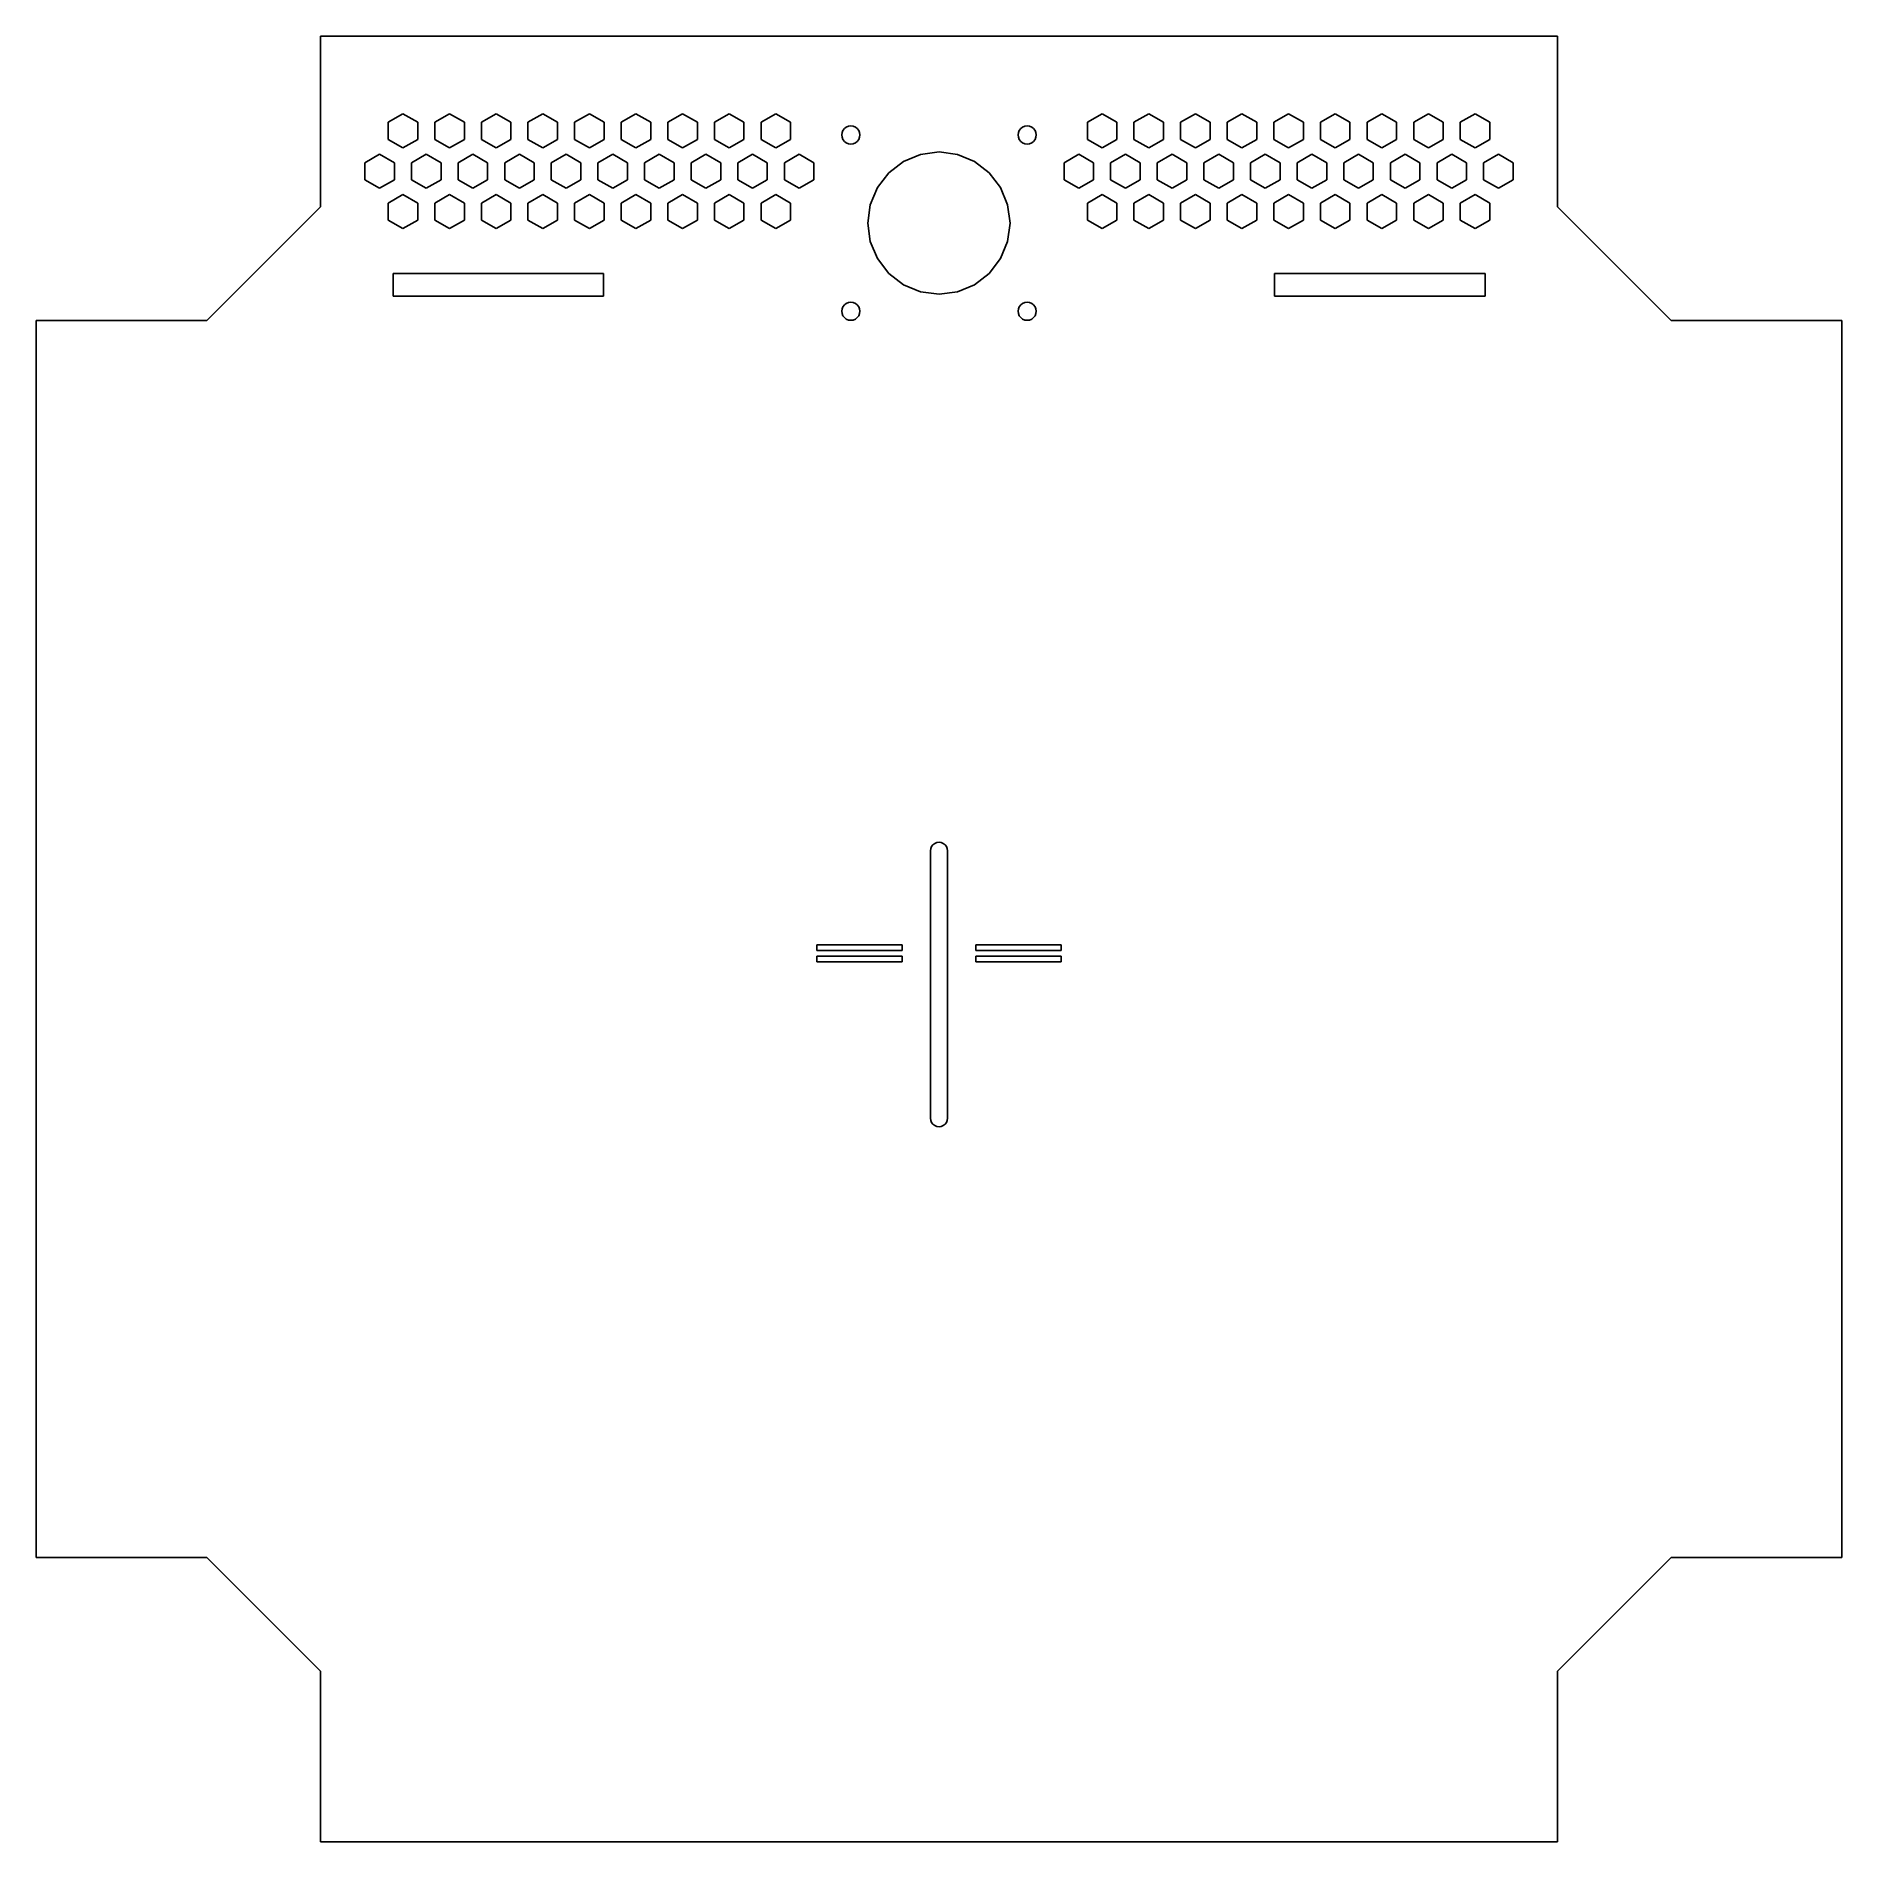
# Model space of a CAD drawing. Header units: metres. Extents: x 1275 to 1593, y 1342 to 1660.
import ezdxf

# ---------------------------------------------------------------- set-up
doc = ezdxf.new("R2010")
doc.units = ezdxf.units.M

msp = doc.modelspace()

# ---------------------------------------------------------------- linework, layer by layer
at = {"layer": 'GROUP0'}
for p, q in [((1325.18, 1659.94, 0), (1542.68, 1659.94, 0)), ((1325.18, 1659.94, 0), (1325.18, 1629.94, 0)), ((1542.68, 1629.94, 0), (1542.68, 1659.94, 0)), ((1337.07, 1644.79, 0), (1339.67, 1646.29, 0)), ((1337.07, 1641.79, 0), (1337.07, 1644.79, 0)), ((1339.67, 1646.29, 0), (1342.27, 1644.79, 0)), ((1342.27, 1644.79, 0), (1342.27, 1641.79, 0)), ((1345.27, 1644.79, 0), (1347.87, 1646.29, 0)), ((1345.27, 1641.79, 0), (1345.27, 1644.79, 0)), ((1347.87, 1646.29, 0), (1350.47, 1644.79, 0)), ((1350.47, 1644.79, 0), (1350.47, 1641.79, 0)), ((1353.47, 1644.79, 0), (1356.06, 1646.29, 0)), ((1353.47, 1641.79, 0), (1353.47, 1644.79, 0)), ((1356.06, 1646.29, 0), (1358.66, 1644.79, 0)), ((1358.66, 1644.79, 0), (1358.66, 1641.79, 0)), ((1361.66, 1644.79, 0), (1364.26, 1646.29, 0)), ((1361.66, 1641.79, 0), (1361.66, 1644.79, 0)), ((1364.26, 1646.29, 0), (1366.86, 1644.79, 0)), ((1366.86, 1644.79, 0), (1366.86, 1641.79, 0)), ((1369.86, 1644.79, 0), (1372.46, 1646.29, 0)), ((1369.86, 1641.79, 0), (1369.86, 1644.79, 0)), ((1372.46, 1646.29, 0), (1375.05, 1644.79, 0)), ((1375.05, 1644.79, 0), (1375.05, 1641.79, 0)), ((1378.05, 1644.79, 0), (1380.65, 1646.29, 0)), ((1378.05, 1641.79, 0), (1378.05, 1644.79, 0)), ((1380.65, 1646.29, 0), (1383.25, 1644.79, 0)), ((1383.25, 1644.79, 0), (1383.25, 1641.79, 0)), ((1386.25, 1644.79, 0), (1388.85, 1646.29, 0)), ((1386.25, 1641.79, 0), (1386.25, 1644.79, 0)), ((1388.85, 1646.29, 0), (1391.45, 1644.79, 0)), ((1391.45, 1644.79, 0), (1391.45, 1641.79, 0)), ((1394.45, 1644.79, 0), (1397.04, 1646.29, 0)), ((1394.45, 1641.79, 0), (1394.45, 1644.79, 0)), ((1397.04, 1646.29, 0), (1399.64, 1644.79, 0)), ((1399.64, 1644.79, 0), (1399.64, 1641.79, 0)), ((1402.64, 1644.79, 0), (1405.24, 1646.29, 0)), ((1402.64, 1641.79, 0), (1402.64, 1644.79, 0)), ((1405.24, 1646.29, 0), (1407.84, 1644.79, 0)), ((1407.84, 1644.79, 0), (1407.84, 1641.79, 0)), ((1460.02, 1644.79, 0), (1462.61, 1646.29, 0)), ((1460.02, 1641.79, 0), (1460.02, 1644.79, 0)), ((1462.61, 1646.29, 0), (1465.21, 1644.79, 0)), ((1465.21, 1644.79, 0), (1465.21, 1641.79, 0)), ((1468.21, 1644.79, 0), (1470.81, 1646.29, 0)), ((1468.21, 1641.79, 0), (1468.21, 1644.79, 0)), ((1470.81, 1646.29, 0), (1473.41, 1644.79, 0)), ((1473.41, 1644.79, 0), (1473.41, 1641.79, 0)), ((1476.41, 1644.79, 0), (1479.01, 1646.29, 0)), ((1476.41, 1641.79, 0), (1476.41, 1644.79, 0)), ((1479.01, 1646.29, 0), (1481.6, 1644.79, 0)), ((1481.6, 1644.79, 0), (1481.6, 1641.79, 0)), ((1484.6, 1644.79, 0), (1487.2, 1646.29, 0)), ((1484.6, 1641.79, 0), (1484.6, 1644.79, 0)), ((1487.2, 1646.29, 0), (1489.8, 1644.79, 0)), ((1489.8, 1644.79, 0), (1489.8, 1641.79, 0)), ((1492.8, 1644.79, 0), (1495.4, 1646.29, 0)), ((1492.8, 1641.79, 0), (1492.8, 1644.79, 0)), ((1495.4, 1646.29, 0), (1498, 1644.79, 0)), ((1498, 1644.79, 0), (1498, 1641.79, 0)), ((1501, 1644.79, 0), (1503.59, 1646.29, 0)), ((1501, 1641.79, 0), (1501, 1644.79, 0)), ((1503.59, 1646.29, 0), (1506.19, 1644.79, 0)), ((1506.19, 1644.79, 0), (1506.19, 1641.79, 0)), ((1509.19, 1644.79, 0), (1511.79, 1646.29, 0)), ((1509.19, 1641.79, 0), (1509.19, 1644.79, 0)), ((1511.79, 1646.29, 0), (1514.39, 1644.79, 0)), ((1514.39, 1644.79, 0), (1514.39, 1641.79, 0)), ((1517.39, 1644.79, 0), (1519.99, 1646.29, 0)), ((1517.39, 1641.79, 0), (1517.39, 1644.79, 0)), ((1519.99, 1646.29, 0), (1522.58, 1644.79, 0)), ((1522.58, 1644.79, 0), (1522.58, 1641.79, 0)), ((1525.58, 1644.79, 0), (1528.18, 1646.29, 0)), ((1525.58, 1641.79, 0), (1525.58, 1644.79, 0)), ((1528.18, 1646.29, 0), (1530.78, 1644.79, 0)), ((1530.78, 1644.79, 0), (1530.78, 1641.79, 0)), ((1339.67, 1640.29, 0), (1337.07, 1641.79, 0)), ((1342.27, 1641.79, 0), (1339.67, 1640.29, 0)), ((1347.87, 1640.29, 0), (1345.27, 1641.79, 0)), ((1350.47, 1641.79, 0), (1347.87, 1640.29, 0)), ((1356.06, 1640.29, 0), (1353.47, 1641.79, 0)), ((1358.66, 1641.79, 0), (1356.06, 1640.29, 0)), ((1364.26, 1640.29, 0), (1361.66, 1641.79, 0)), ((1366.86, 1641.79, 0), (1364.26, 1640.29, 0)), ((1372.46, 1640.29, 0), (1369.86, 1641.79, 0)), ((1375.05, 1641.79, 0), (1372.46, 1640.29, 0)), ((1380.65, 1640.29, 0), (1378.05, 1641.79, 0)), ((1383.25, 1641.79, 0), (1380.65, 1640.29, 0)), ((1388.85, 1640.29, 0), (1386.25, 1641.79, 0)), ((1391.45, 1641.79, 0), (1388.85, 1640.29, 0)), ((1397.04, 1640.29, 0), (1394.45, 1641.79, 0)), ((1399.64, 1641.79, 0), (1397.04, 1640.29, 0)), ((1405.24, 1640.29, 0), (1402.64, 1641.79, 0)), ((1407.84, 1641.79, 0), (1405.24, 1640.29, 0)), ((1416.88, 1642.98, 0), (1416.83, 1642.57, 0)), ((1416.83, 1642.57, 0), (1416.88, 1642.15, 0)), ((1417.04, 1643.37, 0), (1416.88, 1642.98, 0)), ((1416.88, 1642.15, 0), (1417.04, 1641.77, 0)), ((1417.3, 1643.7, 0), (1417.04, 1643.37, 0)), ((1417.04, 1641.77, 0), (1417.3, 1641.44, 0)), ((1417.63, 1643.95, 0), (1417.3, 1643.7, 0)), ((1418.01, 1644.11, 0), (1417.63, 1643.95, 0)), ((1418.43, 1644.17, 0), (1418.01, 1644.11, 0)), ((1418.84, 1644.11, 0), (1418.43, 1644.17, 0)), ((1419.23, 1643.95, 0), (1418.84, 1644.11, 0)), ((1419.56, 1643.7, 0), (1419.23, 1643.95, 0)), ((1419.81, 1643.37, 0), (1419.56, 1643.7, 0)), ((1419.56, 1641.44, 0), (1419.81, 1641.77, 0)), ((1419.97, 1642.98, 0), (1419.81, 1643.37, 0)), ((1419.81, 1641.77, 0), (1419.97, 1642.15, 0)), ((1420.03, 1642.57, 0), (1419.97, 1642.98, 0)), ((1419.97, 1642.15, 0), (1420.03, 1642.57, 0)), ((1447.88, 1642.98, 0), (1447.83, 1642.57, 0)), ((1447.83, 1642.57, 0), (1447.88, 1642.15, 0)), ((1448.04, 1643.37, 0), (1447.88, 1642.98, 0)), ((1447.88, 1642.15, 0), (1448.04, 1641.77, 0)), ((1448.3, 1643.7, 0), (1448.04, 1643.37, 0)), ((1448.04, 1641.77, 0), (1448.3, 1641.44, 0)), ((1448.63, 1643.95, 0), (1448.3, 1643.7, 0)), ((1449.01, 1644.11, 0), (1448.63, 1643.95, 0)), ((1449.43, 1644.17, 0), (1449.01, 1644.11, 0)), ((1449.84, 1644.11, 0), (1449.43, 1644.17, 0)), ((1450.23, 1643.95, 0), (1449.84, 1644.11, 0)), ((1450.56, 1643.7, 0), (1450.23, 1643.95, 0)), ((1450.81, 1643.37, 0), (1450.56, 1643.7, 0)), ((1450.56, 1641.44, 0), (1450.81, 1641.77, 0)), ((1450.97, 1642.98, 0), (1450.81, 1643.37, 0)), ((1450.81, 1641.77, 0), (1450.97, 1642.15, 0)), ((1451.03, 1642.57, 0), (1450.97, 1642.98, 0)), ((1450.97, 1642.15, 0), (1451.03, 1642.57, 0)), ((1462.61, 1640.29, 0), (1460.02, 1641.79, 0)), ((1465.21, 1641.79, 0), (1462.61, 1640.29, 0)), ((1470.81, 1640.29, 0), (1468.21, 1641.79, 0)), ((1473.41, 1641.79, 0), (1470.81, 1640.29, 0)), ((1479.01, 1640.29, 0), (1476.41, 1641.79, 0)), ((1481.6, 1641.79, 0), (1479.01, 1640.29, 0)), ((1487.2, 1640.29, 0), (1484.6, 1641.79, 0)), ((1489.8, 1641.79, 0), (1487.2, 1640.29, 0)), ((1495.4, 1640.29, 0), (1492.8, 1641.79, 0)), ((1498, 1641.79, 0), (1495.4, 1640.29, 0)), ((1503.59, 1640.29, 0), (1501, 1641.79, 0)), ((1506.19, 1641.79, 0), (1503.59, 1640.29, 0)), ((1511.79, 1640.29, 0), (1509.19, 1641.79, 0)), ((1514.39, 1641.79, 0), (1511.79, 1640.29, 0)), ((1519.99, 1640.29, 0), (1517.39, 1641.79, 0)), ((1522.58, 1641.79, 0), (1519.99, 1640.29, 0)), ((1528.18, 1640.29, 0), (1525.58, 1641.79, 0)), ((1530.78, 1641.79, 0), (1528.18, 1640.29, 0)), ((1332.97, 1637.69, 0), (1335.57, 1639.19, 0)), ((1335.57, 1639.19, 0), (1338.17, 1637.69, 0)), ((1341.17, 1637.69, 0), (1343.77, 1639.19, 0)), ((1343.77, 1639.19, 0), (1346.37, 1637.69, 0)), ((1349.37, 1637.69, 0), (1351.97, 1639.19, 0)), ((1351.97, 1639.19, 0), (1354.56, 1637.69, 0)), ((1357.56, 1637.69, 0), (1360.16, 1639.19, 0)), ((1360.16, 1639.19, 0), (1362.76, 1637.69, 0)), ((1365.76, 1637.69, 0), (1368.36, 1639.19, 0)), ((1368.36, 1639.19, 0), (1370.96, 1637.69, 0)), ((1373.96, 1637.69, 0), (1376.55, 1639.19, 0)), ((1376.55, 1639.19, 0), (1379.15, 1637.69, 0)), ((1382.15, 1637.69, 0), (1384.75, 1639.19, 0)), ((1384.75, 1639.19, 0), (1387.35, 1637.69, 0)), ((1390.35, 1637.69, 0), (1392.95, 1639.19, 0)), ((1392.95, 1639.19, 0), (1395.54, 1637.69, 0)), ((1398.54, 1637.69, 0), (1401.14, 1639.19, 0)), ((1401.14, 1639.19, 0), (1403.74, 1637.69, 0)), ((1406.74, 1637.69, 0), (1409.34, 1639.19, 0)), ((1409.34, 1639.19, 0), (1411.94, 1637.69, 0)), ((1417.3, 1641.44, 0), (1417.63, 1641.18, 0)), ((1417.63, 1641.18, 0), (1418.01, 1641.02, 0)), ((1418.01, 1641.02, 0), (1418.43, 1640.97, 0)), ((1418.43, 1640.97, 0), (1418.84, 1641.02, 0)), ((1418.84, 1641.02, 0), (1419.23, 1641.18, 0)), ((1419.23, 1641.18, 0), (1419.56, 1641.44, 0)), ((1427.68, 1637.89, 0), (1430.69, 1639.14, 0)), ((1433.93, 1639.57, 0), (1430.69, 1639.14, 0)), ((1433.93, 1639.57, 0), (1437.16, 1639.14, 0)), ((1437.16, 1639.14, 0), (1440.18, 1637.89, 0)), ((1448.3, 1641.44, 0), (1448.63, 1641.18, 0)), ((1448.63, 1641.18, 0), (1449.01, 1641.02, 0)), ((1449.01, 1641.02, 0), (1449.43, 1640.97, 0)), ((1449.43, 1640.97, 0), (1449.84, 1641.02, 0)), ((1449.84, 1641.02, 0), (1450.23, 1641.18, 0)), ((1450.23, 1641.18, 0), (1450.56, 1641.44, 0)), ((1455.92, 1637.69, 0), (1458.52, 1639.19, 0)), ((1458.52, 1639.19, 0), (1461.11, 1637.69, 0)), ((1464.11, 1637.69, 0), (1466.71, 1639.19, 0)), ((1466.71, 1639.19, 0), (1469.31, 1637.69, 0)), ((1472.31, 1637.69, 0), (1474.91, 1639.19, 0)), ((1474.91, 1639.19, 0), (1477.51, 1637.69, 0)), ((1480.51, 1637.69, 0), (1483.1, 1639.19, 0)), ((1483.1, 1639.19, 0), (1485.7, 1637.69, 0)), ((1488.7, 1637.69, 0), (1491.3, 1639.19, 0)), ((1491.3, 1639.19, 0), (1493.9, 1637.69, 0)), ((1496.9, 1637.69, 0), (1499.5, 1639.19, 0)), ((1499.5, 1639.19, 0), (1502.09, 1637.69, 0)), ((1505.09, 1637.69, 0), (1507.69, 1639.19, 0)), ((1507.69, 1639.19, 0), (1510.29, 1637.69, 0)), ((1513.29, 1637.69, 0), (1515.89, 1639.19, 0)), ((1515.89, 1639.19, 0), (1518.49, 1637.69, 0)), ((1521.49, 1637.69, 0), (1524.08, 1639.19, 0)), ((1524.08, 1639.19, 0), (1526.68, 1637.69, 0)), ((1529.68, 1637.69, 0), (1532.28, 1639.19, 0)), ((1532.28, 1639.19, 0), (1534.88, 1637.69, 0)), ((1332.97, 1634.69, 0), (1332.97, 1637.69, 0)), ((1338.17, 1637.69, 0), (1338.17, 1634.69, 0)), ((1341.17, 1634.69, 0), (1341.17, 1637.69, 0)), ((1346.37, 1637.69, 0), (1346.37, 1634.69, 0)), ((1349.37, 1634.69, 0), (1349.37, 1637.69, 0)), ((1354.56, 1637.69, 0), (1354.56, 1634.69, 0)), ((1357.56, 1634.69, 0), (1357.56, 1637.69, 0)), ((1362.76, 1637.69, 0), (1362.76, 1634.69, 0)), ((1365.76, 1634.69, 0), (1365.76, 1637.69, 0)), ((1370.96, 1637.69, 0), (1370.96, 1634.69, 0)), ((1373.96, 1634.69, 0), (1373.96, 1637.69, 0)), ((1379.15, 1637.69, 0), (1379.15, 1634.69, 0)), ((1382.15, 1634.69, 0), (1382.15, 1637.69, 0)), ((1387.35, 1637.69, 0), (1387.35, 1634.69, 0)), ((1390.35, 1634.69, 0), (1390.35, 1637.69, 0)), ((1395.54, 1637.69, 0), (1395.54, 1634.69, 0)), ((1398.54, 1634.69, 0), (1398.54, 1637.69, 0)), ((1403.74, 1637.69, 0), (1403.74, 1634.69, 0)), ((1406.74, 1634.69, 0), (1406.74, 1637.69, 0)), ((1411.94, 1637.69, 0), (1411.94, 1634.69, 0)), ((1425.09, 1635.91, 0), (1423.1, 1633.32, 0)), ((1425.09, 1635.91, 0), (1427.68, 1637.89, 0)), ((1440.18, 1637.89, 0), (1442.77, 1635.91, 0)), ((1442.77, 1635.91, 0), (1444.75, 1633.32, 0)), ((1455.92, 1634.69, 0), (1455.92, 1637.69, 0)), ((1461.11, 1637.69, 0), (1461.11, 1634.69, 0)), ((1464.11, 1634.69, 0), (1464.11, 1637.69, 0)), ((1469.31, 1637.69, 0), (1469.31, 1634.69, 0)), ((1472.31, 1634.69, 0), (1472.31, 1637.69, 0)), ((1477.51, 1637.69, 0), (1477.51, 1634.69, 0)), ((1480.51, 1634.69, 0), (1480.51, 1637.69, 0)), ((1485.7, 1637.69, 0), (1485.7, 1634.69, 0)), ((1488.7, 1634.69, 0), (1488.7, 1637.69, 0)), ((1493.9, 1637.69, 0), (1493.9, 1634.69, 0)), ((1496.9, 1634.69, 0), (1496.9, 1637.69, 0)), ((1502.09, 1637.69, 0), (1502.09, 1634.69, 0)), ((1505.09, 1634.69, 0), (1505.09, 1637.69, 0)), ((1510.29, 1637.69, 0), (1510.29, 1634.69, 0)), ((1513.29, 1634.69, 0), (1513.29, 1637.69, 0)), ((1518.49, 1637.69, 0), (1518.49, 1634.69, 0)), ((1521.49, 1634.69, 0), (1521.49, 1637.69, 0)), ((1526.68, 1637.69, 0), (1526.68, 1634.69, 0)), ((1529.68, 1634.69, 0), (1529.68, 1637.69, 0)), ((1534.88, 1637.69, 0), (1534.88, 1634.69, 0)), ((1335.57, 1633.19, 0), (1332.97, 1634.69, 0)), ((1338.17, 1634.69, 0), (1335.57, 1633.19, 0)), ((1337.07, 1630.59, 0), (1339.67, 1632.09, 0)), ((1339.67, 1632.09, 0), (1342.27, 1630.59, 0)), ((1343.77, 1633.19, 0), (1341.17, 1634.69, 0)), ((1346.37, 1634.69, 0), (1343.77, 1633.19, 0)), ((1345.27, 1630.59, 0), (1347.87, 1632.09, 0)), ((1347.87, 1632.09, 0), (1350.47, 1630.59, 0)), ((1351.97, 1633.19, 0), (1349.37, 1634.69, 0)), ((1354.56, 1634.69, 0), (1351.97, 1633.19, 0)), ((1353.47, 1630.59, 0), (1356.06, 1632.09, 0)), ((1356.06, 1632.09, 0), (1358.66, 1630.59, 0)), ((1360.16, 1633.19, 0), (1357.56, 1634.69, 0)), ((1362.76, 1634.69, 0), (1360.16, 1633.19, 0)), ((1361.66, 1630.59, 0), (1364.26, 1632.09, 0)), ((1364.26, 1632.09, 0), (1366.86, 1630.59, 0)), ((1368.36, 1633.19, 0), (1365.76, 1634.69, 0)), ((1370.96, 1634.69, 0), (1368.36, 1633.19, 0)), ((1369.86, 1630.59, 0), (1372.46, 1632.09, 0)), ((1372.46, 1632.09, 0), (1375.05, 1630.59, 0)), ((1376.55, 1633.19, 0), (1373.96, 1634.69, 0)), ((1379.15, 1634.69, 0), (1376.55, 1633.19, 0)), ((1378.05, 1630.59, 0), (1380.65, 1632.09, 0)), ((1380.65, 1632.09, 0), (1383.25, 1630.59, 0)), ((1384.75, 1633.19, 0), (1382.15, 1634.69, 0)), ((1387.35, 1634.69, 0), (1384.75, 1633.19, 0)), ((1386.25, 1630.59, 0), (1388.85, 1632.09, 0)), ((1388.85, 1632.09, 0), (1391.45, 1630.59, 0)), ((1392.95, 1633.19, 0), (1390.35, 1634.69, 0)), ((1395.54, 1634.69, 0), (1392.95, 1633.19, 0)), ((1394.45, 1630.59, 0), (1397.04, 1632.09, 0)), ((1397.04, 1632.09, 0), (1399.64, 1630.59, 0)), ((1401.14, 1633.19, 0), (1398.54, 1634.69, 0)), ((1403.74, 1634.69, 0), (1401.14, 1633.19, 0)), ((1402.64, 1630.59, 0), (1405.24, 1632.09, 0)), ((1405.24, 1632.09, 0), (1407.84, 1630.59, 0)), ((1409.34, 1633.19, 0), (1406.74, 1634.69, 0)), ((1411.94, 1634.69, 0), (1409.34, 1633.19, 0)), ((1421.85, 1630.3, 0), (1423.1, 1633.32, 0)), ((1446, 1630.3, 0), (1444.75, 1633.32, 0)), ((1458.52, 1633.19, 0), (1455.92, 1634.69, 0)), ((1461.11, 1634.69, 0), (1458.52, 1633.19, 0)), ((1460.02, 1630.59, 0), (1462.61, 1632.09, 0)), ((1462.61, 1632.09, 0), (1465.21, 1630.59, 0)), ((1466.71, 1633.19, 0), (1464.11, 1634.69, 0)), ((1469.31, 1634.69, 0), (1466.71, 1633.19, 0)), ((1468.21, 1630.59, 0), (1470.81, 1632.09, 0)), ((1470.81, 1632.09, 0), (1473.41, 1630.59, 0)), ((1474.91, 1633.19, 0), (1472.31, 1634.69, 0)), ((1477.51, 1634.69, 0), (1474.91, 1633.19, 0)), ((1476.41, 1630.59, 0), (1479.01, 1632.09, 0)), ((1479.01, 1632.09, 0), (1481.6, 1630.59, 0)), ((1483.1, 1633.19, 0), (1480.51, 1634.69, 0)), ((1485.7, 1634.69, 0), (1483.1, 1633.19, 0)), ((1484.6, 1630.59, 0), (1487.2, 1632.09, 0)), ((1487.2, 1632.09, 0), (1489.8, 1630.59, 0)), ((1491.3, 1633.19, 0), (1488.7, 1634.69, 0)), ((1493.9, 1634.69, 0), (1491.3, 1633.19, 0)), ((1492.8, 1630.59, 0), (1495.4, 1632.09, 0)), ((1495.4, 1632.09, 0), (1498, 1630.59, 0)), ((1499.5, 1633.19, 0), (1496.9, 1634.69, 0)), ((1502.09, 1634.69, 0), (1499.5, 1633.19, 0)), ((1501, 1630.59, 0), (1503.59, 1632.09, 0)), ((1503.59, 1632.09, 0), (1506.19, 1630.59, 0)), ((1507.69, 1633.19, 0), (1505.09, 1634.69, 0)), ((1510.29, 1634.69, 0), (1507.69, 1633.19, 0)), ((1509.19, 1630.59, 0), (1511.79, 1632.09, 0)), ((1511.79, 1632.09, 0), (1514.39, 1630.59, 0)), ((1515.89, 1633.19, 0), (1513.29, 1634.69, 0)), ((1518.49, 1634.69, 0), (1515.89, 1633.19, 0)), ((1517.39, 1630.59, 0), (1519.99, 1632.09, 0)), ((1519.99, 1632.09, 0), (1522.58, 1630.59, 0)), ((1524.08, 1633.19, 0), (1521.49, 1634.69, 0)), ((1526.68, 1634.69, 0), (1524.08, 1633.19, 0)), ((1525.58, 1630.59, 0), (1528.18, 1632.09, 0)), ((1528.18, 1632.09, 0), (1530.78, 1630.59, 0)), ((1532.28, 1633.19, 0), (1529.68, 1634.69, 0)), ((1534.88, 1634.69, 0), (1532.28, 1633.19, 0)), ((1305.18, 1609.94), (1325.18, 1629.94, 0)), ((1337.07, 1627.59, 0), (1337.07, 1630.59, 0)), ((1342.27, 1630.59, 0), (1342.27, 1627.59, 0)), ((1345.27, 1627.59, 0), (1345.27, 1630.59, 0)), ((1350.47, 1630.59, 0), (1350.47, 1627.59, 0)), ((1353.47, 1627.59, 0), (1353.47, 1630.59, 0)), ((1358.66, 1630.59, 0), (1358.66, 1627.59, 0)), ((1361.66, 1627.59, 0), (1361.66, 1630.59, 0)), ((1366.86, 1630.59, 0), (1366.86, 1627.59, 0)), ((1369.86, 1627.59, 0), (1369.86, 1630.59, 0)), ((1375.05, 1630.59, 0), (1375.05, 1627.59, 0)), ((1378.05, 1627.59, 0), (1378.05, 1630.59, 0)), ((1383.25, 1630.59, 0), (1383.25, 1627.59, 0)), ((1386.25, 1627.59, 0), (1386.25, 1630.59, 0)), ((1391.45, 1630.59, 0), (1391.45, 1627.59, 0)), ((1394.45, 1627.59, 0), (1394.45, 1630.59, 0)), ((1399.64, 1630.59, 0), (1399.64, 1627.59, 0)), ((1402.64, 1627.59, 0), (1402.64, 1630.59, 0)), ((1407.84, 1630.59, 0), (1407.84, 1627.59, 0)), ((1421.85, 1630.3, 0), (1421.43, 1627.07, 0)), ((1446, 1630.3, 0), (1446.43, 1627.07, 0)), ((1460.02, 1627.59, 0), (1460.02, 1630.59, 0)), ((1465.21, 1630.59, 0), (1465.21, 1627.59, 0)), ((1468.21, 1627.59, 0), (1468.21, 1630.59, 0)), ((1473.41, 1630.59, 0), (1473.41, 1627.59, 0)), ((1476.41, 1627.59, 0), (1476.41, 1630.59, 0)), ((1481.6, 1630.59, 0), (1481.6, 1627.59, 0)), ((1484.6, 1627.59, 0), (1484.6, 1630.59, 0)), ((1489.8, 1630.59, 0), (1489.8, 1627.59, 0)), ((1492.8, 1627.59, 0), (1492.8, 1630.59, 0)), ((1498, 1630.59, 0), (1498, 1627.59, 0)), ((1501, 1627.59, 0), (1501, 1630.59, 0)), ((1506.19, 1630.59, 0), (1506.19, 1627.59, 0)), ((1509.19, 1627.59, 0), (1509.19, 1630.59, 0)), ((1514.39, 1630.59, 0), (1514.39, 1627.59, 0)), ((1517.39, 1627.59, 0), (1517.39, 1630.59, 0)), ((1522.58, 1630.59, 0), (1522.58, 1627.59, 0)), ((1525.58, 1627.59, 0), (1525.58, 1630.59, 0)), ((1530.78, 1630.59, 0), (1530.78, 1627.59, 0)), ((1562.68, 1609.94, 0), (1542.68, 1629.94, 0)), ((1339.67, 1626.09, 0), (1337.07, 1627.59, 0)), ((1342.27, 1627.59, 0), (1339.67, 1626.09, 0)), ((1347.87, 1626.09, 0), (1345.27, 1627.59, 0)), ((1350.47, 1627.59, 0), (1347.87, 1626.09, 0)), ((1356.06, 1626.09, 0), (1353.47, 1627.59, 0)), ((1358.66, 1627.59, 0), (1356.06, 1626.09, 0)), ((1364.26, 1626.09, 0), (1361.66, 1627.59, 0)), ((1366.86, 1627.59, 0), (1364.26, 1626.09, 0)), ((1372.46, 1626.09, 0), (1369.86, 1627.59, 0)), ((1375.05, 1627.59, 0), (1372.46, 1626.09, 0)), ((1380.65, 1626.09, 0), (1378.05, 1627.59, 0)), ((1383.25, 1627.59, 0), (1380.65, 1626.09, 0)), ((1388.85, 1626.09, 0), (1386.25, 1627.59, 0)), ((1391.45, 1627.59, 0), (1388.85, 1626.09, 0)), ((1397.04, 1626.09, 0), (1394.45, 1627.59, 0)), ((1399.64, 1627.59, 0), (1397.04, 1626.09, 0)), ((1405.24, 1626.09, 0), (1402.64, 1627.59, 0)), ((1407.84, 1627.59, 0), (1405.24, 1626.09, 0)), ((1421.43, 1627.07, 0), (1421.85, 1623.83, 0)), ((1446.43, 1627.07, 0), (1446, 1623.83, 0)), ((1462.61, 1626.09, 0), (1460.02, 1627.59, 0)), ((1465.21, 1627.59, 0), (1462.61, 1626.09, 0)), ((1470.81, 1626.09, 0), (1468.21, 1627.59, 0)), ((1473.41, 1627.59, 0), (1470.81, 1626.09, 0)), ((1479.01, 1626.09, 0), (1476.41, 1627.59, 0)), ((1481.6, 1627.59, 0), (1479.01, 1626.09, 0)), ((1487.2, 1626.09, 0), (1484.6, 1627.59, 0)), ((1489.8, 1627.59, 0), (1487.2, 1626.09, 0)), ((1495.4, 1626.09, 0), (1492.8, 1627.59, 0)), ((1498, 1627.59, 0), (1495.4, 1626.09, 0)), ((1503.59, 1626.09, 0), (1501, 1627.59, 0)), ((1506.19, 1627.59, 0), (1503.59, 1626.09, 0)), ((1511.79, 1626.09, 0), (1509.19, 1627.59, 0)), ((1514.39, 1627.59, 0), (1511.79, 1626.09, 0)), ((1519.99, 1626.09, 0), (1517.39, 1627.59, 0)), ((1522.58, 1627.59, 0), (1519.99, 1626.09, 0)), ((1528.18, 1626.09, 0), (1525.58, 1627.59, 0)), ((1530.78, 1627.59, 0), (1528.18, 1626.09, 0)), ((1421.85, 1623.83, 0), (1423.1, 1620.82, 0)), ((1446, 1623.83, 0), (1444.75, 1620.82, 0)), ((1423.1, 1620.82, 0), (1425.09, 1618.23, 0)), ((1444.75, 1620.82, 0), (1442.77, 1618.23, 0)), ((1337.93, 1614.19, 0), (1337.93, 1618.19, 0)), ((1337.93, 1618.19, 0), (1374.93, 1618.19, 0)), ((1374.93, 1618.19, 0), (1374.93, 1614.19, 0)), ((1427.68, 1616.24, 0), (1425.09, 1618.23, 0)), ((1427.68, 1616.24, 0), (1430.69, 1614.99, 0)), ((1437.16, 1614.99, 0), (1440.18, 1616.24, 0)), ((1440.18, 1616.24, 0), (1442.77, 1618.23, 0)), ((1492.93, 1618.19, 0), (1529.93, 1618.19, 0)), ((1492.93, 1614.19, 0), (1492.93, 1618.19, 0)), ((1529.93, 1618.19, 0), (1529.93, 1614.19, 0)), ((1374.93, 1614.19, 0), (1337.93, 1614.19, 0)), ((1417.63, 1612.95, 0), (1417.3, 1612.7, 0)), ((1418.01, 1613.11, 0), (1417.63, 1612.95, 0)), ((1418.43, 1613.17, 0), (1418.01, 1613.11, 0)), ((1418.84, 1613.11, 0), (1418.43, 1613.17, 0)), ((1419.23, 1612.95, 0), (1418.84, 1613.11, 0)), ((1419.56, 1612.7, 0), (1419.23, 1612.95, 0)), ((1430.69, 1614.99, 0), (1433.93, 1614.57, 0)), ((1433.93, 1614.57, 0), (1437.16, 1614.99, 0)), ((1448.63, 1612.95, 0), (1448.3, 1612.7, 0)), ((1449.01, 1613.11, 0), (1448.63, 1612.95, 0)), ((1449.43, 1613.17, 0), (1449.01, 1613.11, 0)), ((1449.84, 1613.11, 0), (1449.43, 1613.17, 0)), ((1450.23, 1612.95, 0), (1449.84, 1613.11, 0)), ((1450.56, 1612.7, 0), (1450.23, 1612.95, 0)), ((1529.93, 1614.19, 0), (1492.93, 1614.19, 0)), ((1275.18, 1609.94, 0), (1305.18, 1609.94)), ((1275.18, 1392.44, 0), (1275.18, 1609.94, 0)), ((1416.88, 1611.98, 0), (1416.83, 1611.57, 0)), ((1416.83, 1611.57, 0), (1416.88, 1611.15, 0)), ((1417.04, 1612.37, 0), (1416.88, 1611.98, 0)), ((1416.88, 1611.15, 0), (1417.04, 1610.77, 0)), ((1417.3, 1612.7, 0), (1417.04, 1612.37, 0)), ((1417.04, 1610.77, 0), (1417.3, 1610.44, 0)), ((1417.3, 1610.44, 0), (1417.63, 1610.18, 0)), ((1417.63, 1610.18, 0), (1418.01, 1610.02, 0)), ((1418.01, 1610.02, 0), (1418.43, 1609.97, 0)), ((1418.43, 1609.97, 0), (1418.84, 1610.02, 0)), ((1418.84, 1610.02, 0), (1419.23, 1610.18, 0)), ((1419.23, 1610.18, 0), (1419.56, 1610.44, 0)), ((1419.81, 1612.37, 0), (1419.56, 1612.7, 0)), ((1419.56, 1610.44, 0), (1419.81, 1610.77, 0)), ((1419.97, 1611.98, 0), (1419.81, 1612.37, 0)), ((1419.81, 1610.77, 0), (1419.97, 1611.15, 0)), ((1420.03, 1611.57, 0), (1419.97, 1611.98, 0)), ((1419.97, 1611.15, 0), (1420.03, 1611.57, 0)), ((1447.88, 1611.98, 0), (1447.83, 1611.57, 0)), ((1447.83, 1611.57, 0), (1447.88, 1611.15, 0)), ((1448.04, 1612.37, 0), (1447.88, 1611.98, 0)), ((1447.88, 1611.15, 0), (1448.04, 1610.77, 0)), ((1448.3, 1612.7, 0), (1448.04, 1612.37, 0)), ((1448.04, 1610.77, 0), (1448.3, 1610.44, 0)), ((1448.3, 1610.44, 0), (1448.63, 1610.18, 0)), ((1448.63, 1610.18, 0), (1449.01, 1610.02, 0)), ((1449.01, 1610.02, 0), (1449.43, 1609.97, 0)), ((1449.43, 1609.97, 0), (1449.84, 1610.02, 0)), ((1449.84, 1610.02, 0), (1450.23, 1610.18, 0)), ((1450.23, 1610.18, 0), (1450.56, 1610.44, 0)), ((1450.81, 1612.37, 0), (1450.56, 1612.7, 0)), ((1450.56, 1610.44, 0), (1450.81, 1610.77, 0)), ((1450.97, 1611.98, 0), (1450.81, 1612.37, 0)), ((1450.81, 1610.77, 0), (1450.97, 1611.15, 0)), ((1451.03, 1611.57, 0), (1450.97, 1611.98, 0)), ((1450.97, 1611.15, 0), (1451.03, 1611.57, 0)), ((1592.68, 1609.94, 0), (1562.68, 1609.94, 0)), ((1592.68, 1609.94, 0), (1592.68, 1392.44, 0)), ((1432.87, 1517.75, 0), (1432.63, 1517.44, 0)), ((1433.18, 1517.99, 0), (1432.87, 1517.75, 0)), ((1433.54, 1518.14, 0), (1433.18, 1517.99, 0)), ((1433.93, 1518.19, 0), (1433.54, 1518.14, 0)), ((1434.32, 1518.14, 0), (1433.93, 1518.19, 0)), ((1434.68, 1517.99, 0), (1434.32, 1518.14, 0)), ((1434.99, 1517.75, 0), (1434.68, 1517.99, 0)), ((1435.23, 1517.44, 0), (1434.99, 1517.75, 0)), ((1432.48, 1517.08, 0), (1432.43, 1516.69, 0)), ((1432.43, 1516.69, 0), (1432.43, 1469.69, 0)), ((1432.63, 1517.44, 0), (1432.48, 1517.08, 0)), ((1435.38, 1517.08, 0), (1435.23, 1517.44, 0)), ((1435.43, 1516.69, 0), (1435.38, 1517.08, 0)), ((1435.43, 1469.69, 0), (1435.43, 1516.69, 0)), ((1412.43, 1500.19, 0), (1412.43, 1499.19, 0)), ((1427.43, 1500.19, 0), (1412.43, 1500.19, 0)), ((1412.43, 1499.19, 0), (1427.43, 1499.19, 0)), ((1427.43, 1499.19, 0), (1427.43, 1500.19, 0)), ((1440.43, 1500.19, 0), (1455.43, 1500.19, 0)), ((1440.43, 1499.19, 0), (1440.43, 1500.19, 0)), ((1455.43, 1499.19, 0), (1440.43, 1499.19, 0)), ((1455.43, 1500.19, 0), (1455.43, 1499.19, 0)), ((1427.43, 1498.19, 0), (1412.43, 1498.19, 0)), ((1412.43, 1498.19, 0), (1412.43, 1497.19, 0)), ((1412.43, 1497.19, 0), (1427.43, 1497.19, 0)), ((1427.43, 1497.19, 0), (1427.43, 1498.19, 0)), ((1440.43, 1498.19, 0), (1455.43, 1498.19, 0)), ((1440.43, 1497.19, 0), (1440.43, 1498.19, 0)), ((1455.43, 1497.19, 0), (1440.43, 1497.19, 0)), ((1455.43, 1498.19, 0), (1455.43, 1497.19, 0)), ((1432.43, 1469.69, 0), (1432.48, 1469.3, 0)), ((1432.48, 1469.3, 0), (1432.63, 1468.94, 0)), ((1432.63, 1468.94, 0), (1432.87, 1468.63, 0)), ((1432.87, 1468.63, 0), (1433.18, 1468.39, 0)), ((1433.18, 1468.39, 0), (1433.54, 1468.24, 0)), ((1433.54, 1468.24, 0), (1433.93, 1468.19, 0)), ((1433.93, 1468.19, 0), (1434.32, 1468.24, 0)), ((1434.32, 1468.24, 0), (1434.68, 1468.39, 0)), ((1434.68, 1468.39, 0), (1434.99, 1468.63, 0)), ((1434.99, 1468.63, 0), (1435.23, 1468.94, 0)), ((1435.23, 1468.94, 0), (1435.38, 1469.3, 0)), ((1435.38, 1469.3, 0), (1435.43, 1469.69, 0)), ((1275.18, 1392.44, 0), (1305.18, 1392.44, 0)), ((1305.18, 1392.44, 0), (1325.18, 1372.44, 0)), ((1542.68, 1372.44, 0), (1562.68, 1392.44, 0)), ((1562.68, 1392.44, 0), (1592.68, 1392.44, 0)), ((1325.18, 1372.44, 0), (1325.18, 1342.44, 0)), ((1542.68, 1342.44, 0), (1542.68, 1372.44, 0)), ((1542.68, 1342.44, 0), (1325.18, 1342.44, 0))]:
    msp.add_line(p, q, dxfattribs=at)

doc.saveas('drawing.dxf')
